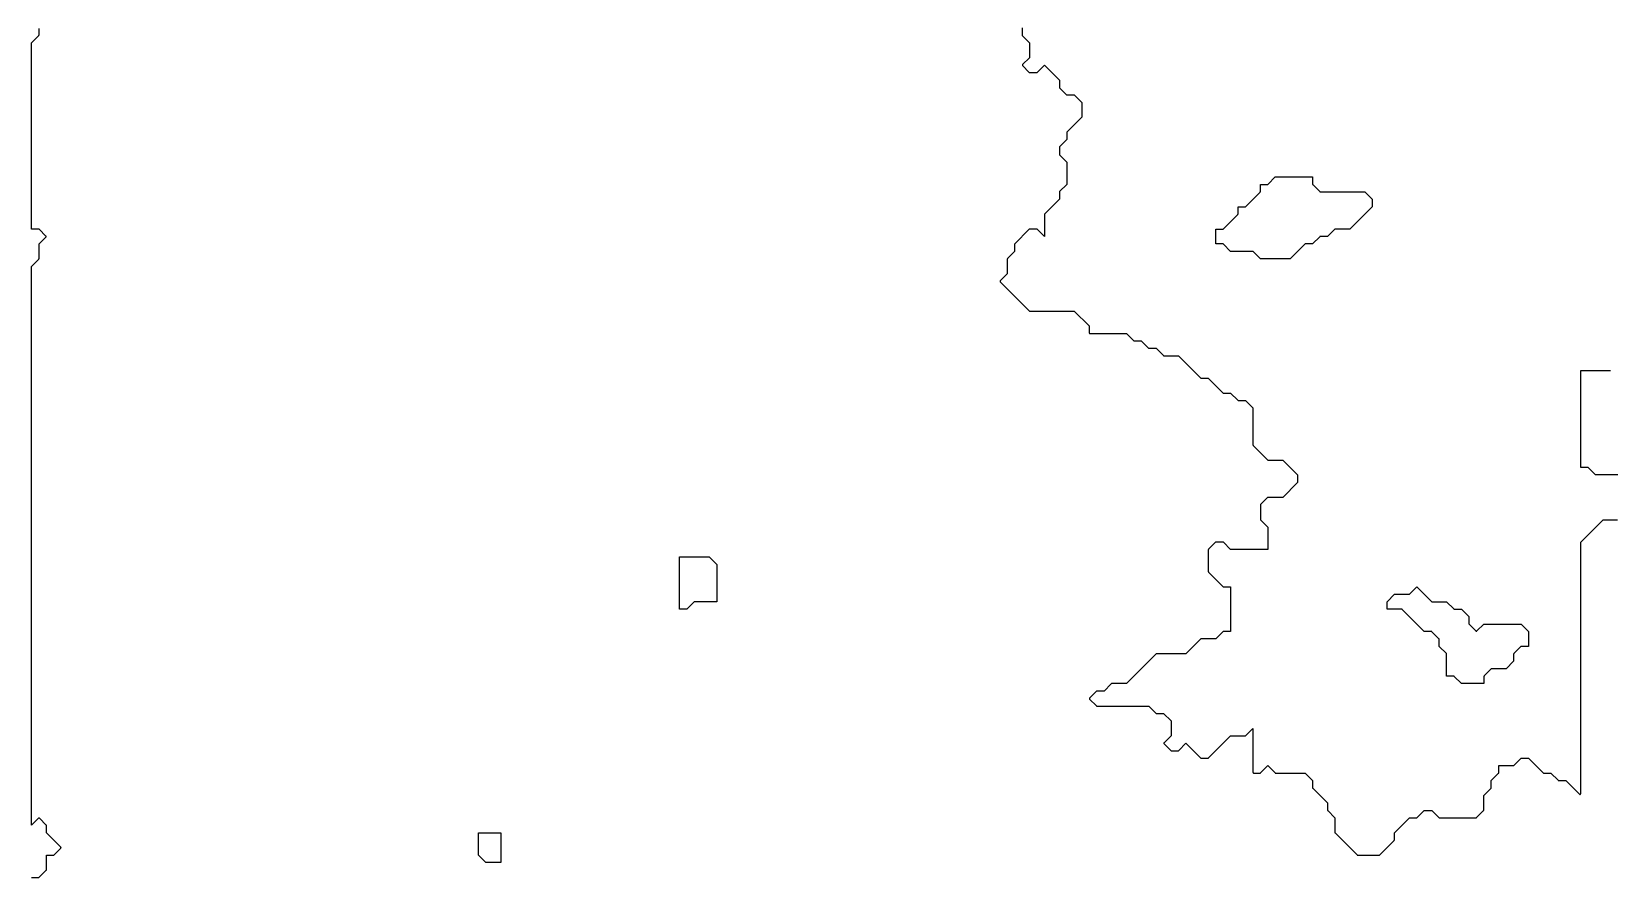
# Model space of a CAD drawing. Header units: metres. Extents: x 0 to 799, y 1 to 1100.
# Drawn here: x 0 to 212, y 195 to 308.5 of the extents above; entities that cross this region are included whole.
import ezdxf

# ---------------------------------------------------------------- set-up
doc = ezdxf.new("R2010")
doc.units = ezdxf.units.M
doc.layers.add('forest', color=7, linetype='Continuous')
doc.layers.add('forestfragmentation', color=7, linetype='Continuous')

msp = doc.modelspace()

# ---------------------------------------------------------------- linework, layer by layer
at = {"layer": 'forest', "color": 194}
for points in [[(0, 195), (0, 195), (0.96, 195), (0.97, 195), (0.98, 195), (0.99, 195), (1, 195.01), (1.01, 195.01), (1.01, 195.02), (1.02, 195.02), (1.03, 195.03), (1.97, 195.97), (1.98, 195.98), (1.98, 195.99), (1.99, 195.99), (1.99, 196), (2, 196.01), (2, 196.02), (2, 196.03), (2, 196.04), (2, 198), (2, 198), (2, 198), (2.96, 198), (2.97, 198), (2.98, 198), (2.99, 198), (3, 198.01), (3.01, 198.01), (3.01, 198.02), (3.02, 198.02), (3.03, 198.03), (3.93, 198.93), (3.94, 198.94), (3.94, 198.94), (3.95, 198.95), (3.95, 198.96), (3.95, 198.97), (3.96, 198.98), (3.96, 198.99), (3.96, 199), (3.96, 199.01), (3.96, 199.02), (3.95, 199.03), (3.95, 199.04), (3.95, 199.05), (3.94, 199.06), (3.94, 199.06), (3.93, 199.07), (2, 201), (2, 201), (2, 201), (2, 201.96), (2, 201.97), (2, 201.98), (2, 201.99), (1.99, 202), (1.99, 202.01), (1.98, 202.01), (1.98, 202.02), (1.97, 202.03), (1.07, 202.93), (1.06, 202.94), (1.06, 202.94), (1.05, 202.95), (1.04, 202.95), (1.03, 202.95), (1.02, 202.96), (1.01, 202.96), (1, 202.96), (0.99, 202.96), (0.98, 202.96), (0.97, 202.95), (0.96, 202.95), (0.95, 202.95), (0.94, 202.94), (0.94, 202.94), (0.93, 202.93), (0, 202), (0, 202), (0, 202), (0, 277), (0, 277), (0, 277), (0.97, 277.97), (0.98, 277.98), (0.98, 277.99), (0.99, 277.99), (0.99, 278), (1, 278.01), (1, 278.02), (1, 278.03), (1, 278.04), (1, 280), (1, 280), (1, 280), (1.93, 280.93), (1.94, 280.94), (1.94, 280.94), (1.95, 280.95), (1.95, 280.96), (1.95, 280.97), (1.96, 280.98), (1.96, 280.99), (1.96, 281), (1.96, 281.01), (1.96, 281.02), (1.95, 281.03), (1.95, 281.04), (1.95, 281.05), (1.94, 281.06), (1.94, 281.06), (1.93, 281.07), (1.03, 281.97), (1.02, 281.98), (1.01, 281.98), (1.01, 281.99), (1, 281.99), (0.99, 282), (0.98, 282), (0.97, 282), (0.96, 282), (0, 282), (0, 282), (0, 282), (0, 307), (0, 307), (0, 307), (0.97, 307.97), (0.98, 307.98), (0.98, 307.99), (0.99, 307.99), (0.99, 308), (1, 308.01), (1, 308.02), (1, 308.03), (1, 308.04), (1, 308.9)], [(133, 309), (133, 308.04), (133, 308.03), (133, 308.02), (133, 308.01), (133.01, 308), (133.01, 307.99), (133.02, 307.99), (133.02, 307.98), (133.03, 307.97), (134, 307), (134, 307), (134, 307), (134, 305), (134, 305), (134, 305), (133.07, 304.07), (133.06, 304.06), (133.06, 304.06), (133.05, 304.05), (133.05, 304.04), (133.05, 304.03), (133.04, 304.02), (133.04, 304.01), (133.04, 304), (133.04, 303.99), (133.04, 303.98), (133.05, 303.97), (133.05, 303.96), (133.05, 303.95), (133.06, 303.94), (133.06, 303.94), (133.07, 303.93), (133.97, 303.03), (133.98, 303.02), (133.99, 303.02), (133.99, 303.01), (134, 303.01), (134.01, 303), (134.02, 303), (134.03, 303), (134.04, 303), (134.96, 303), (134.97, 303), (134.98, 303), (134.99, 303), (135, 303.01), (135.01, 303.01), (135.01, 303.02), (135.02, 303.02), (135.03, 303.03), (136, 304), (136, 304), (136, 304), (138, 302), (138, 302), (138, 302), (138, 301.04), (138, 301.03), (138, 301.02), (138, 301.01), (138.01, 301), (138.01, 300.99), (138.02, 300.99), (138.02, 300.98), (138.03, 300.97), (138.97, 300.03), (138.98, 300.02), (138.99, 300.02), (138.99, 300.01), (139, 300.01), (139.01, 300), (139.02, 300), (139.03, 300), (139.04, 300), (140, 300), (140, 300), (140, 300), (141, 299), (141, 299), (141, 299), (141, 297), (141, 297), (141, 297), (139.03, 295.03), (139.02, 295.02), (139.02, 295.01), (139.01, 295.01), (139.01, 295), (139, 294.99), (139, 294.98), (139, 294.97), (139, 294.96), (139, 294), (139, 294), (139, 294), (138.03, 293.03), (138.02, 293.02), (138.02, 293.01), (138.01, 293.01), (138.01, 293), (138, 292.99), (138, 292.98), (138, 292.97), (138, 292.96), (138, 292.04), (138, 292.03), (138, 292.02), (138, 292.01), (138.01, 292), (138.01, 291.99), (138.02, 291.99), (138.02, 291.98), (138.03, 291.97), (139, 291), (139, 291), (139, 291), (139, 288), (139, 288), (139, 288), (138.03, 287.03), (138.02, 287.02), (138.02, 287.01), (138.01, 287.01), (138.01, 287), (138, 286.99), (138, 286.98), (138, 286.97), (138, 286.96), (138, 286), (138, 286), (138, 286), (136.03, 284.03), (136.02, 284.02), (136.02, 284.01), (136.01, 284.01), (136.01, 284), (136, 283.99), (136, 283.98), (136, 283.97), (136, 283.96), (136, 281), (136, 281), (136, 281), (135.03, 281.97), (135.02, 281.98), (135.01, 281.98), (135.01, 281.99), (135, 281.99), (134.99, 282), (134.98, 282), (134.97, 282), (134.96, 282), (134.04, 282), (134.03, 282), (134.02, 282), (134.01, 282), (134, 281.99), (133.99, 281.99), (133.99, 281.98), (133.98, 281.98), (133.97, 281.97), (132.03, 280.03), (132.02, 280.02), (132.02, 280.01), (132.01, 280.01), (132.01, 280), (132, 279.99), (132, 279.98), (132, 279.97), (132, 279.96), (132, 279), (132, 279), (132, 279), (131.03, 278.03), (131.02, 278.02), (131.02, 278.01), (131.01, 278.01), (131.01, 278), (131, 277.99), (131, 277.98), (131, 277.97), (131, 277.96), (131, 276), (131, 276), (131, 276), (130.07, 275.07), (130.06, 275.06), (130.06, 275.06), (130.05, 275.05), (130.05, 275.04), (130.05, 275.03), (130.04, 275.02), (130.04, 275.01), (130.04, 275), (130.04, 274.99), (130.04, 274.98), (130.05, 274.97), (130.05, 274.96), (130.05, 274.95), (130.06, 274.94), (130.06, 274.94), (130.07, 274.93), (133.97, 271.03), (133.98, 271.02), (133.99, 271.02), (133.99, 271.01), (134, 271.01), (134.01, 271), (134.02, 271), (134.03, 271), (134.04, 271), (140, 271), (140, 271), (140, 271), (142, 269), (142, 269), (142, 269), (142, 268.1), (142, 268.09), (142, 268.08), (142, 268.07), (142.01, 268.06), (142.01, 268.05), (142.02, 268.04), (142.02, 268.04), (142.03, 268.03), (142.04, 268.02), (142.04, 268.02), (142.05, 268.01), (142.06, 268.01), (142.07, 268), (142.08, 268), (142.09, 268), (142.1, 268), (147, 268), (147, 268), (147, 268), (147.97, 267.03), (147.98, 267.02), (147.99, 267.02), (147.99, 267.01), (148, 267.01), (148.01, 267), (148.02, 267), (148.03, 267), (148.04, 267), (149, 267), (149, 267), (149, 267), (149.97, 266.03), (149.98, 266.02), (149.99, 266.02), (149.99, 266.01), (150, 266.01), (150.01, 266), (150.02, 266), (150.03, 266), (150.04, 266), (151, 266), (151, 266), (151, 266), (151.97, 265.03), (151.98, 265.02), (151.99, 265.02), (151.99, 265.01), (152, 265.01), (152.01, 265), (152.02, 265), (152.03, 265), (152.04, 265), (154, 265), (154, 265), (154, 265), (156.97, 262.03), (156.98, 262.02), (156.99, 262.02), (156.99, 262.01), (157, 262.01), (157.01, 262), (157.02, 262), (157.03, 262), (157.04, 262), (158, 262), (158, 262), (158, 262), (159.97, 260.03), (159.98, 260.02), (159.99, 260.02), (159.99, 260.01), (160, 260.01), (160.01, 260), (160.02, 260), (160.03, 260), (160.04, 260), (161, 260), (161, 260), (161, 260), (161.97, 259.03), (161.98, 259.02), (161.99, 259.02), (161.99, 259.01), (162, 259.01), (162.01, 259), (162.02, 259), (162.03, 259), (162.04, 259), (163, 259), (163, 259), (163, 259), (164, 258), (164, 258), (164, 258), (164, 253.04), (164, 253.03), (164, 253.02), (164, 253.01), (164.01, 253), (164.01, 252.99), (164.02, 252.99), (164.02, 252.98), (164.03, 252.97), (165.97, 251.03), (165.98, 251.02), (165.99, 251.02), (165.99, 251.01), (166, 251.01), (166.01, 251), (166.02, 251), (166.03, 251), (166.04, 251), (168, 251), (168, 251), (168, 251), (170, 249), (170, 249), (170, 249), (170, 248), (170, 248), (170, 248), (168, 246), (168, 246), (168, 246), (166.04, 246), (166.03, 246), (166.02, 246), (166.01, 246), (166, 245.99), (165.99, 245.99), (165.99, 245.98), (165.98, 245.98), (165.97, 245.97), (165.03, 245.03), (165.02, 245.02), (165.02, 245.01), (165.01, 245.01), (165.01, 245), (165, 244.99), (165, 244.98), (165, 244.97), (165, 244.96), (165, 243.04), (165, 243.03), (165, 243.02), (165, 243.01), (165.01, 243), (165.01, 242.99), (165.02, 242.99), (165.02, 242.98), (165.03, 242.97), (166, 242), (166, 242), (166, 242), (166, 239), (166, 239), (166, 239), (161, 239), (161, 239), (161, 239), (160.03, 239.97), (160.02, 239.98), (160.01, 239.98), (160.01, 239.99), (160, 239.99), (159.99, 240), (159.98, 240), (159.97, 240), (159.96, 240), (159.04, 240), (159.03, 240), (159.02, 240), (159.01, 240), (159, 239.99), (158.99, 239.99), (158.99, 239.98), (158.98, 239.98), (158.97, 239.97), (158.03, 239.03), (158.02, 239.02), (158.02, 239.01), (158.01, 239.01), (158.01, 239), (158, 238.99), (158, 238.98), (158, 238.97), (158, 238.96), (158, 236.04), (158, 236.03), (158, 236.02), (158, 236.01), (158.01, 236), (158.01, 235.99), (158.02, 235.99), (158.02, 235.98), (158.03, 235.97), (159.97, 234.03), (159.98, 234.02), (159.99, 234.02), (159.99, 234.01), (160, 234.01), (160.01, 234), (160.02, 234), (160.03, 234), (160.04, 234), (161, 234), (161, 234), (161, 234), (161, 228), (161, 228), (161, 228), (160.04, 228), (160.03, 228), (160.02, 228), (160.01, 228), (160, 227.99), (159.99, 227.99), (159.99, 227.98), (159.98, 227.98), (159.97, 227.97), (159, 227), (159, 227), (159, 227), (157.04, 227), (157.03, 227), (157.02, 227), (157.01, 227), (157, 226.99), (156.99, 226.99), (156.99, 226.98), (156.98, 226.98), (156.97, 226.97), (155, 225), (155, 225), (155, 225), (151.04, 225), (151.03, 225), (151.02, 225), (151.01, 225), (151, 224.99), (150.99, 224.99), (150.99, 224.98), (150.98, 224.98), (150.97, 224.97), (147, 221), (147, 221), (147, 221), (145.04, 221), (145.03, 221), (145.02, 221), (145.01, 221), (145, 220.99), (144.99, 220.99), (144.99, 220.98), (144.98, 220.98), (144.97, 220.97), (144, 220), (144, 220), (144, 220), (143.04, 220), (143.03, 220), (143.02, 220), (143.01, 220), (143, 219.99), (142.99, 219.99), (142.99, 219.98), (142.98, 219.98), (142.97, 219.97), (142.07, 219.07), (142.06, 219.06), (142.06, 219.06), (142.05, 219.05), (142.05, 219.04), (142.05, 219.03), (142.04, 219.02), (142.04, 219.01), (142.04, 219), (142.04, 218.99), (142.04, 218.98), (142.05, 218.97), (142.05, 218.96), (142.05, 218.95), (142.06, 218.94), (142.06, 218.94), (142.07, 218.93), (142.97, 218.03), (142.98, 218.02), (142.99, 218.02), (142.99, 218.01), (143, 218.01), (143.01, 218), (143.02, 218), (143.03, 218), (143.04, 218), (150, 218), (150, 218), (150, 218), (150.97, 217.03), (150.98, 217.02), (150.99, 217.02), (150.99, 217.01), (151, 217.01), (151.01, 217), (151.02, 217), (151.03, 217), (151.04, 217), (152, 217), (152, 217), (152, 217), (153, 216), (153, 216), (153, 216), (153, 214), (153, 214), (153, 214), (152.07, 213.07), (152.06, 213.06), (152.06, 213.06), (152.05, 213.05), (152.05, 213.04), (152.05, 213.03), (152.04, 213.02), (152.04, 213.01), (152.04, 213), (152.04, 212.99), (152.04, 212.98), (152.05, 212.97), (152.05, 212.96), (152.05, 212.95), (152.06, 212.94), (152.06, 212.94), (152.07, 212.93), (152.97, 212.03), (152.98, 212.02), (152.99, 212.02), (152.99, 212.01), (153, 212.01), (153.01, 212), (153.02, 212), (153.03, 212), (153.04, 212), (153.96, 212), (153.97, 212), (153.98, 212), (153.99, 212), (154, 212.01), (154.01, 212.01), (154.01, 212.02), (154.02, 212.02), (154.03, 212.03), (155, 213), (155, 213), (155, 213), (156.97, 211.03), (156.98, 211.02), (156.99, 211.02), (156.99, 211.01), (157, 211.01), (157.01, 211), (157.02, 211), (157.03, 211), (157.04, 211), (157.96, 211), (157.97, 211), (157.98, 211), (157.99, 211), (158, 211.01), (158.01, 211.01), (158.01, 211.02), (158.02, 211.02), (158.03, 211.03), (161, 214), (161, 214), (161, 214), (162.96, 214), (162.97, 214), (162.98, 214), (162.99, 214), (163, 214.01), (163.01, 214.01), (163.01, 214.02), (163.02, 214.02), (163.03, 214.03), (164, 215), (164, 215), (164, 215), (164, 209.1), (164, 209.09), (164, 209.08), (164, 209.07), (164.01, 209.06), (164.01, 209.05), (164.02, 209.04), (164.02, 209.04), (164.03, 209.03), (164.04, 209.02), (164.04, 209.02), (164.05, 209.01), (164.06, 209.01), (164.07, 209), (164.08, 209), (164.09, 209), (164.1, 209), (164.96, 209), (164.97, 209), (164.98, 209), (164.99, 209), (165, 209.01), (165.01, 209.01), (165.01, 209.02), (165.02, 209.02), (165.03, 209.03), (166, 210), (166, 210), (166, 210), (166.97, 209.03), (166.98, 209.02), (166.99, 209.02), (166.99, 209.01), (167, 209.01), (167.01, 209), (167.02, 209), (167.03, 209), (167.04, 209), (171, 209), (171, 209), (171, 209), (172, 208), (172, 208), (172, 208), (172, 207.04), (172, 207.03), (172, 207.02), (172, 207.01), (172.01, 207), (172.01, 206.99), (172.02, 206.99), (172.02, 206.98), (172.03, 206.97), (174, 205), (174, 205), (174, 205), (174, 204.04), (174, 204.03), (174, 204.02), (174, 204.01), (174.01, 204), (174.01, 203.99), (174.02, 203.99), (174.02, 203.98), (174.03, 203.97), (175, 203), (175, 203), (175, 203), (175, 201.04), (175, 201.03), (175, 201.02), (175, 201.01), (175.01, 201), (175.01, 200.99), (175.02, 200.99), (175.02, 200.98), (175.03, 200.97), (177.97, 198.03), (177.98, 198.02), (177.99, 198.02), (177.99, 198.01), (178, 198.01), (178.01, 198), (178.02, 198), (178.03, 198), (178.04, 198), (180.96, 198), (180.97, 198), (180.98, 198), (180.99, 198), (181, 198.01), (181.01, 198.01), (181.01, 198.02), (181.02, 198.02), (181.03, 198.03), (182.97, 199.97), (182.98, 199.98), (182.98, 199.99), (182.99, 199.99), (182.99, 200), (183, 200.01), (183, 200.02), (183, 200.03), (183, 200.04), (183, 201), (183, 201), (183, 201), (185, 203), (185, 203), (185, 203), (185.96, 203), (185.97, 203), (185.98, 203), (185.99, 203), (186, 203.01), (186.01, 203.01), (186.01, 203.02), (186.02, 203.02), (186.03, 203.03), (187, 204), (187, 204), (187, 204), (188, 204), (188, 204), (188, 204), (188.97, 203.03), (188.98, 203.02), (188.99, 203.02), (188.99, 203.01), (189, 203.01), (189.01, 203), (189.02, 203), (189.03, 203), (189.04, 203), (193.96, 203), (193.97, 203), (193.98, 203), (193.99, 203), (194, 203.01), (194.01, 203.01), (194.01, 203.02), (194.02, 203.02), (194.03, 203.03), (194.97, 203.97), (194.98, 203.98), (194.98, 203.99), (194.99, 203.99), (194.99, 204), (195, 204.01), (195, 204.02), (195, 204.03), (195, 204.04), (195, 206), (195, 206), (195, 206), (195.97, 206.97), (195.98, 206.98), (195.98, 206.99), (195.99, 206.99), (195.99, 207), (196, 207.01), (196, 207.02), (196, 207.03), (196, 207.04), (196, 208), (196, 208), (196, 208), (196.97, 208.97), (196.98, 208.98), (196.98, 208.99), (196.99, 208.99), (196.99, 209), (197, 209.01), (197, 209.02), (197, 209.03), (197, 209.04), (197, 210), (197, 210), (197, 210), (198.96, 210), (198.97, 210), (198.98, 210), (198.99, 210), (199, 210.01), (199.01, 210.01), (199.01, 210.02), (199.02, 210.02), (199.03, 210.03), (200, 211), (200, 211), (200, 211), (201, 211), (201, 211), (201, 211), (202.97, 209.03), (202.98, 209.02), (202.99, 209.02), (202.99, 209.01), (203, 209.01), (203.01, 209), (203.02, 209), (203.03, 209), (203.04, 209), (204, 209), (204, 209), (204, 209), (204.97, 208.03), (204.98, 208.02), (204.99, 208.02), (204.99, 208.01), (205, 208.01), (205.01, 208), (205.02, 208), (205.03, 208), (205.04, 208), (206, 208), (206, 208), (206, 208), (207.83, 206.17), (207.84, 206.16), (207.84, 206.16), (207.85, 206.15), (207.86, 206.15), (207.87, 206.15), (207.88, 206.14), (207.89, 206.14), (207.9, 206.14), (207.91, 206.14), (207.92, 206.14), (207.93, 206.15), (207.94, 206.15), (207.95, 206.15), (207.96, 206.16), (207.96, 206.16), (207.97, 206.17), (207.98, 206.18), (207.98, 206.19), (207.99, 206.19), (207.99, 206.2), (208, 206.21), (208, 206.22), (208, 206.23), (208, 206.24), (208, 240), (208, 240), (208, 240), (211, 243), (211, 243), (211, 243), (212.96, 243)], [(159, 280), (159, 280), (159, 282), (159, 282), (159, 282), (159.96, 282), (159.97, 282), (159.98, 282), (159.99, 282), (160, 282.01), (160.01, 282.01), (160.01, 282.02), (160.02, 282.02), (160.03, 282.03), (161.97, 283.97), (161.98, 283.98), (161.98, 283.99), (161.99, 283.99), (161.99, 284), (162, 284.01), (162, 284.02), (162, 284.03), (162, 284.04), (162, 285), (162, 285), (162, 285), (162.96, 285), (162.97, 285), (162.98, 285), (162.99, 285), (163, 285.01), (163.01, 285.01), (163.01, 285.02), (163.02, 285.02), (163.03, 285.03), (164.97, 286.97), (164.98, 286.98), (164.98, 286.99), (164.99, 286.99), (164.99, 287), (165, 287.01), (165, 287.02), (165, 287.03), (165, 287.04), (165, 288), (165, 288), (165, 288), (165.96, 288), (165.97, 288), (165.98, 288), (165.99, 288), (166, 288.01), (166.01, 288.01), (166.01, 288.02), (166.02, 288.02), (166.03, 288.03), (167, 289), (167, 289), (167, 289), (172, 289), (172, 289), (172, 289), (172, 288.04), (172, 288.03), (172, 288.02), (172, 288.01), (172.01, 288), (172.01, 287.99), (172.02, 287.99), (172.02, 287.98), (172.03, 287.97), (172.97, 287.03), (172.98, 287.02), (172.99, 287.02), (172.99, 287.01), (173, 287.01), (173.01, 287), (173.02, 287), (173.03, 287), (173.04, 287), (179, 287), (179, 287), (179, 287), (180, 286), (180, 286), (180, 286), (180, 285), (180, 285), (180, 285), (177, 282), (177, 282), (177, 282), (175.04, 282), (175.03, 282), (175.02, 282), (175.01, 282), (175, 281.99), (174.99, 281.99), (174.99, 281.98), (174.98, 281.98), (174.97, 281.97), (174, 281), (174, 281), (174, 281), (173.04, 281), (173.03, 281), (173.02, 281), (173.01, 281), (173, 280.99), (172.99, 280.99), (172.99, 280.98), (172.98, 280.98), (172.97, 280.97), (172, 280), (172, 280), (172, 280), (171.04, 280), (171.03, 280), (171.02, 280), (171.01, 280), (171, 279.99), (170.99, 279.99), (170.99, 279.98), (170.98, 279.98), (170.97, 279.97), (169, 278), (169, 278), (169, 278), (165, 278), (165, 278), (165, 278), (164.03, 278.97), (164.02, 278.98), (164.01, 278.98), (164.01, 278.99), (164, 278.99), (163.99, 279), (163.98, 279), (163.97, 279), (163.96, 279), (161, 279), (161, 279), (161, 279), (160.03, 279.97), (160.02, 279.98), (160.01, 279.98), (160.01, 279.99), (160, 279.99), (159.99, 280), (159.98, 280), (159.97, 280), (159.96, 280), (159, 280), (159, 280)], [(213, 249), (210, 249), (210, 249), (210, 249), (209.03, 249.97), (209.02, 249.98), (209.01, 249.98), (209.01, 249.99), (209, 249.99), (208.99, 250), (208.98, 250), (208.97, 250), (208.96, 250), (208, 250), (208, 250), (208, 250), (208, 263), (208, 263), (208, 263), (211.96, 263), (211.97, 263), (211.98, 263), (211.99, 263), (212, 263.01)], [(182, 231), (182, 231), (182, 232), (182, 232), (182, 232), (183, 233), (183, 233), (183, 233), (184.96, 233), (184.97, 233), (184.98, 233), (184.99, 233), (185, 233.01), (185.01, 233.01), (185.01, 233.02), (185.02, 233.02), (185.03, 233.03), (186, 234), (186, 234), (186, 234), (187.97, 232.03), (187.98, 232.02), (187.99, 232.02), (187.99, 232.01), (188, 232.01), (188.01, 232), (188.02, 232), (188.03, 232), (188.04, 232), (190, 232), (190, 232), (190, 232), (190.97, 231.03), (190.98, 231.02), (190.99, 231.02), (190.99, 231.01), (191, 231.01), (191.01, 231), (191.02, 231), (191.03, 231), (191.04, 231), (192, 231), (192, 231), (192, 231), (193, 230), (193, 230), (193, 230), (193, 229.04), (193, 229.03), (193, 229.02), (193, 229.01), (193.01, 229), (193.01, 228.99), (193.02, 228.99), (193.02, 228.98), (193.03, 228.97), (193.93, 228.07), (193.94, 228.06), (193.94, 228.06), (193.95, 228.05), (193.96, 228.05), (193.97, 228.05), (193.98, 228.04), (193.99, 228.04), (194, 228.04), (194.01, 228.04), (194.02, 228.04), (194.03, 228.05), (194.04, 228.05), (194.05, 228.05), (194.06, 228.06), (194.06, 228.06), (194.07, 228.07), (195, 229), (195, 229), (195, 229), (200, 229), (200, 229), (200, 229), (201, 228), (201, 228), (201, 228), (201, 226), (201, 226), (201, 226), (200.04, 226), (200.03, 226), (200.02, 226), (200.01, 226), (200, 225.99), (199.99, 225.99), (199.99, 225.98), (199.98, 225.98), (199.97, 225.97), (199.03, 225.03), (199.02, 225.02), (199.02, 225.01), (199.01, 225.01), (199.01, 225), (199, 224.99), (199, 224.98), (199, 224.97), (199, 224.96), (199, 224), (199, 224), (199, 224), (198, 223), (198, 223), (198, 223), (196.04, 223), (196.03, 223), (196.02, 223), (196.01, 223), (196, 222.99), (195.99, 222.99), (195.99, 222.98), (195.98, 222.98), (195.97, 222.97), (195.03, 222.03), (195.02, 222.02), (195.02, 222.01), (195.01, 222.01), (195.01, 222), (195, 221.99), (195, 221.98), (195, 221.97), (195, 221.96), (195, 221), (195, 221), (195, 221), (192, 221), (192, 221), (192, 221), (191.03, 221.97), (191.02, 221.98), (191.01, 221.98), (191.01, 221.99), (191, 221.99), (190.99, 222), (190.98, 222), (190.97, 222), (190.96, 222), (190, 222), (190, 222), (190, 222), (190, 224.96), (190, 224.97), (190, 224.98), (190, 224.99), (189.99, 225), (189.99, 225.01), (189.98, 225.01), (189.98, 225.02), (189.97, 225.03), (189, 226), (189, 226), (189, 226), (189, 226.96), (189, 226.97), (189, 226.98), (189, 226.99), (188.99, 227), (188.99, 227.01), (188.98, 227.01), (188.98, 227.02), (188.97, 227.03), (188.03, 227.97), (188.02, 227.98), (188.01, 227.98), (188.01, 227.99), (188, 227.99), (187.99, 228), (187.98, 228), (187.97, 228), (187.96, 228), (187, 228), (187, 228), (187, 228), (184.03, 230.97), (184.02, 230.98), (184.01, 230.98), (184.01, 230.99), (184, 230.99), (183.99, 231), (183.98, 231), (183.97, 231), (183.96, 231), (182, 231), (182, 231)]]:
    msp.add_lwpolyline(points, dxfattribs=at)
at = {"layer": 'forestfragmentation', "color": 127}
for points in [[(87, 238), (87, 238), (91, 238), (91, 238), (91, 238), (92, 237), (92, 237), (92, 237), (92, 232), (92, 232), (92, 232), (89.04, 232), (89.03, 232), (89.02, 232), (89.01, 232), (89, 231.99), (88.99, 231.99), (88.99, 231.98), (88.98, 231.98), (88.97, 231.97), (88, 231), (88, 231), (88, 231), (87, 231), (87, 231), (87, 231), (87, 238), (87, 238)], [(60, 201), (60, 201), (63, 201), (63, 201), (63, 201), (63, 197), (63, 197), (63, 197), (61, 197), (61, 197), (61, 197), (60, 198), (60, 198), (60, 198), (60, 201), (60, 201)]]:
    msp.add_lwpolyline(points, dxfattribs=at)

doc.saveas('drawing.dxf')
